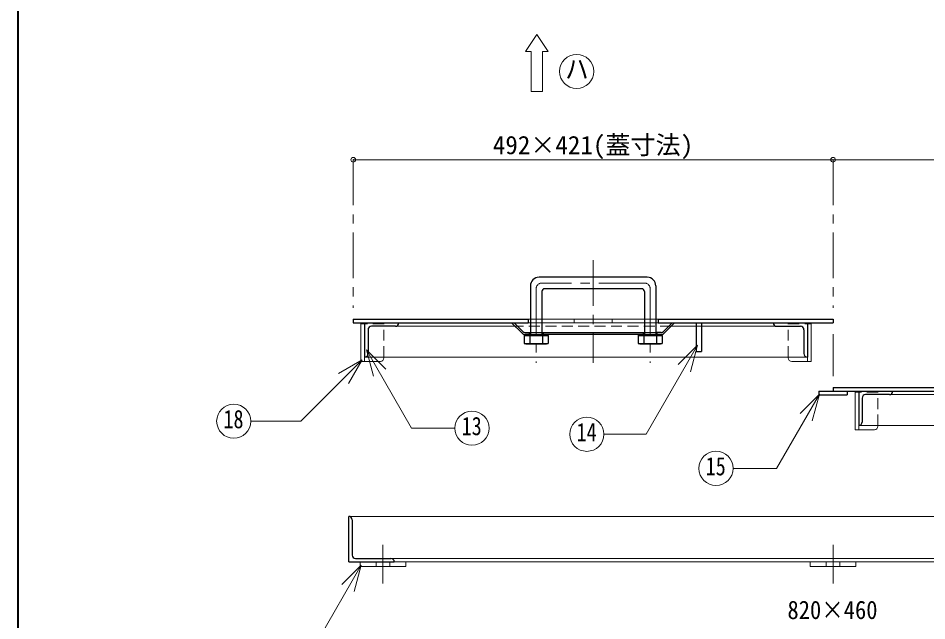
# Model space of a CAD drawing. Units: millimetres at full size, sheet at 1:8; details may follow other scales. Extents: x -1653 to 1587, y -1063 to 1185.
# Drawn here: x -1653 to -855, y 9 to 538 of the extents above; entities that cross this region are included whole.
import ezdxf
from ezdxf.enums import TextEntityAlignment as Align

# ---------------------------------------------------------------- set-up
doc = ezdxf.new("R2010")
doc.units = ezdxf.units.MM
doc.header["$LTSCALE"] = 8
doc.header["$PDMODE"] = 32
doc.header["$PDSIZE"] = 4
doc.linetypes.add('CHAIN1', pattern=[8, 5, -1, 1, -1])
doc.linetypes.add('DASHED1', pattern=[1.8, 1.2, -0.6])
doc.layers.add('0-0_ﾚｲﾔ1', color=4, linetype='Continuous', lineweight=9)
doc.styles.add('ＭＳ ゴシック', font='')
doc.styles.get('ＭＳ ゴシック').set_extended_font_data('MS Gothic')

msp = doc.modelspace()

# ---------------------------------------------------------------- linework, layer by layer
at = {"layer": '0-0_ﾚｲﾔ1', "color": 1, "lineweight": 40}
msp.add_line((-1652.576, -1062.982), (-1652.576, 1185.018), dxfattribs=at)
at = {"layer": '0-0_ﾚｲﾔ1', "color": 7, "lineweight": 18}
for p, q in [((-1197.576, 524.018), (-1207.576, 509.018)), ((-1187.576, 509.018), (-1197.576, 524.018)), ((-1202.576, 509.018), (-1207.576, 509.018)), ((-1187.576, 509.018), (-1192.576, 509.018)), ((-1192.576, 509.018), (-1192.576, 474.018)), ((-1203.076, 274.018), (-1205.076, 274.018)), ((-1164.659, 274.018), (-1193.076, 274.018)), ((-1164.659, 274.018), (-1164.659, 270.818)), ((-1131.493, 274.018), (-1131.493, 270.818)), ((-1103.076, 274.018), (-1131.493, 274.018)), ((-1091.076, 274.018), (-1093.076, 274.018)), ((-1351.776, 270.018), (-1348.576, 270.018)), ((-1351.776, 270.018), (-1351.776, 237.018)), ((-1205.076, 270.818), (-1203.076, 270.818)), ((-1193.076, 270.818), (-1164.659, 270.818)), ((-1131.493, 270.818), (-1103.076, 270.818)), ((-1093.076, 270.818), (-1091.076, 270.818)), ((-956.876, 270.018), (-960.076, 270.018)), ((-956.876, 270.018), (-956.876, 237.018)), ((-1204.076, 262.318), (-1203.076, 262.318)), ((-1204.076, 260.818), (-1203.076, 260.818)), ((-1193.076, 262.318), (-1192.076, 262.318)), ((-1193.076, 260.818), (-1192.076, 260.818)), ((-1104.076, 262.318), (-1103.076, 262.318)), ((-1104.076, 260.818), (-1103.076, 260.818)), ((-1093.076, 262.318), (-1092.076, 262.318)), ((-1093.076, 260.818), (-1092.076, 260.818)), ((-1056.397, 251.17), (-1101.493, 173.062)), ((-1056.397, 251.17), (-1073.367, 234.2)), ((-1056.397, 251.17), (-1062.609, 227.988)), ((-1348.576, 240.818), (-1348.576, 237.018)), ((-1347.007, 247.128), (-1340.795, 223.946)), ((-1347.007, 247.128), (-1330.037, 230.157)), ((-1347.007, 247.128), (-1307.327, 178.4)), ((-960.076, 240.818), (-960.076, 237.018)), ((-1350.713, 238.448), (-1404.661, 184.5)), ((-1350.713, 238.448), (-1371.497, 226.448)), ((-1350.713, 238.448), (-1362.713, 217.664)), ((-1351.776, 237.018), (-1348.576, 237.018)), ((-956.876, 237.018), (-960.076, 237.018)), ((-949.599, 208.133), (-987.126, 143.134)), ((-949.599, 208.133), (-966.57, 191.162)), ((-949.599, 208.133), (-955.811, 184.951)), ((-918.276, 210.018), (-915.076, 210.018)), ((-918.276, 210.018), (-918.276, 177.018)), ((-1448.415, 184.5), (-1404.661, 184.5)), ((-1269.404, 178.4), (-1307.327, 178.4)), ((-918.276, 177.018), (-915.076, 177.018)), ((-915.076, 180.818), (-915.076, 177.018)), ((-1138.619, 173.062), (-1101.493, 173.062)), ((-1025.29, 143.134), (-987.126, 143.134)), ((-512.576, 101.018), (-1362.576, 101.018)), ((-1325.576, 64.018), (-549.576, 64.018)), ((-1351.566, 58.187), (-1392.132, -12.077)), ((-1351.566, 58.187), (-1368.536, 41.216)), ((-1351.566, 58.187), (-1357.777, 35.005)), ((-1322.576, 61.018), (-552.576, 61.018))]:
    msp.add_line(p, q, dxfattribs=at)
at = {"layer": '0-0_ﾚｲﾔ1'}
for p, q in [((-1358.576, 414.018), (-937.576, 414.018)), ((-516.576, 414.018), (-937.576, 414.018)), ((-1164.659, 274.018), (-1131.493, 274.018)), ((-1216.576, 267.818), (-1321.576, 267.818)), ((-1164.659, 270.818), (-1131.493, 270.818)), ((-1057.576, 267.818), (-1079.576, 267.818)), ((-987.076, 267.818), (-1053.076, 267.818)), ((-1348.576, 240.818), (-960.076, 240.818)), ((-1331.776, 240.018), (-1331.776, 240.818)), ((-976.876, 240.018), (-976.876, 240.818)), ((-1334.776, 237.018), (-1348.576, 237.018)), ((-973.876, 237.018), (-960.076, 237.018)), ((-888.076, 207.818), (-822.076, 207.818)), ((-915.076, 180.818), (-526.576, 180.818)), ((-901.276, 177.018), (-915.076, 177.018)), ((-898.276, 180.018), (-898.276, 180.818)), ((-1352.576, 57.018), (-1352.576, 61.018)), ((-1352.576, 57.018), (-1312.576, 57.018)), ((-1312.576, 57.018), (-1312.576, 61.018)), ((-957.576, 57.018), (-957.576, 61.018)), ((-957.576, 57.018), (-917.576, 57.018)), ((-917.576, 57.018), (-917.576, 61.018))]:
    msp.add_line(p, q, dxfattribs=at)
at = {"layer": '0-0_ﾚｲﾔ1', "linetype": 'CHAIN1'}
for p, q in [((-1358.576, 414.018), (-1358.576, 284.018)), ((-937.576, 414.018), (-937.576, 284.018)), ((-1148.076, 325.818), (-1148.076, 235.818)), ((-1103.076, 305.818), (-1193.076, 305.818)), ((-1198.076, 300.818), (-1198.076, 235.818)), ((-1098.076, 300.818), (-1098.076, 235.818)), ((-937.576, 260.818), (-937.576, 224.018)), ((-1332.576, 42.018), (-1332.576, 76.018)), ((-937.576, 42.018), (-937.576, 76.018))]:
    msp.add_line(p, q, dxfattribs=at)
at = {"layer": '0-0_ﾚｲﾔ1', "color": 5, "lineweight": 25}
for p, q in [((-1203.076, 303.318), (-1203.076, 260.318)), ((-1100.576, 310.818), (-1195.576, 310.818)), ((-1093.076, 303.318), (-1093.076, 260.318)), ((-1193.076, 298.318), (-1193.076, 260.318)), ((-1105.576, 300.818), (-1190.576, 300.818)), ((-1103.076, 298.318), (-1103.076, 260.318)), ((-1358.576, 274.018), (-1358.576, 270.818)), ((-1091.076, 274.018), (-937.576, 274.018)), ((-937.576, 274.018), (-937.576, 270.818)), ((-1358.576, 270.818), (-1205.076, 270.818)), ((-1348.576, 270.818), (-1348.576, 240.818)), ((-1345.576, 264.818), (-1345.576, 243.818)), ((-1321.576, 267.818), (-1342.576, 267.818)), ((-1210.455, 261.697), (-1219.576, 270.818)), ((-1209.834, 263.197), (-1217.455, 270.818)), ((-1086.319, 263.197), (-1078.698, 270.818)), ((-1085.698, 261.697), (-1076.576, 270.818)), ((-1057.576, 270.818), (-1057.576, 245.818)), ((-1053.076, 270.818), (-1053.076, 245.818)), ((-987.076, 267.818), (-966.076, 267.818)), ((-963.076, 264.818), (-963.076, 243.818)), ((-960.076, 270.818), (-960.076, 240.818)), ((-1208.576, 259.818), (-1207.076, 260.318)), ((-1208.576, 259.818), (-1187.576, 259.818)), ((-1208.576, 259.818), (-1208.576, 252.818)), ((-1208.334, 260.818), (-1204.076, 260.818)), ((-1207.076, 260.318), (-1189.076, 260.318)), ((-1203.576, 259.818), (-1203.576, 252.818)), ((-1192.576, 259.818), (-1192.576, 252.818)), ((-1192.076, 262.318), (-1104.076, 262.318)), ((-1108.576, 259.818), (-1107.076, 260.318)), ((-1108.576, 259.818), (-1087.576, 259.818)), ((-1107.076, 260.318), (-1089.076, 260.318)), ((-1104.076, 262.318), (-1104.076, 260.818)), ((-1103.576, 259.818), (-1103.576, 252.818)), ((-1098.076, 260.318), (-1092.576, 259.818)), ((-1092.576, 259.818), (-1089.076, 260.318)), ((-1208.576, 252.818), (-1187.576, 252.818)), ((-1208.576, 252.818), (-1207.076, 252.318)), ((-1207.076, 252.318), (-1203.576, 252.818)), ((-1207.076, 252.318), (-1189.076, 252.318)), ((-1203.576, 252.818), (-1198.076, 252.318)), ((-1198.076, 252.318), (-1192.576, 252.818)), ((-1192.576, 252.818), (-1189.076, 252.318)), ((-1108.576, 252.818), (-1087.576, 252.818)), ((-1107.076, 252.318), (-1089.076, 252.318)), ((-1087.576, 252.818), (-1089.076, 252.318)), ((-1057.576, 245.818), (-1053.076, 245.818)), ((-950.076, 210.818), (-950.076, 207.618)), ((-950.076, 210.818), (-784.076, 210.818)), ((-950.076, 207.618), (-925.076, 207.618)), ((-937.576, 214.018), (-937.576, 210.818)), ((-937.576, 214.018), (-784.076, 214.018)), ((-925.076, 210.818), (-925.076, 207.618)), ((-915.076, 210.818), (-915.076, 180.818)), ((-888.076, 207.818), (-909.076, 207.818)), ((-912.076, 204.818), (-912.076, 183.818)), ((-1362.576, 61.018), (-1362.576, 101.018)), ((-1359.576, 98.018), (-1359.576, 67.018)), ((-1356.576, 64.018), (-1325.576, 64.018)), ((-1362.576, 61.018), (-1322.576, 61.018))]:
    msp.add_line(p, q, dxfattribs=at)
at = {"layer": '0-0_ﾚｲﾔ1', "linetype": 'DASHED1'}
for p, q in [((-1203.076, 274.018), (-1193.076, 274.018)), ((-1103.076, 274.018), (-1093.076, 274.018)), ((-1331.776, 270.018), (-1348.576, 270.018)), ((-1331.776, 240.818), (-1331.776, 270.018)), ((-1079.576, 267.818), (-1216.576, 267.818)), ((-1203.076, 270.818), (-1193.076, 270.818)), ((-1103.076, 270.818), (-1093.076, 270.818)), ((-1057.576, 267.818), (-1053.076, 267.818)), ((-976.876, 270.018), (-960.076, 270.018)), ((-976.876, 240.818), (-976.876, 270.018)), ((-1203.076, 262.318), (-1193.076, 262.318)), ((-1203.076, 260.818), (-1193.076, 260.818)), ((-1103.076, 262.318), (-1093.076, 262.318)), ((-1103.076, 260.818), (-1093.076, 260.818)), ((-898.276, 210.018), (-915.076, 210.018)), ((-898.276, 180.818), (-898.276, 210.018)), ((-1338.576, 57.018), (-1338.576, 61.018)), ((-1326.576, 57.018), (-1326.576, 61.018)), ((-943.576, 57.018), (-943.576, 61.018)), ((-931.576, 57.018), (-931.576, 61.018))]:
    msp.add_line(p, q, dxfattribs=at)
at = {"layer": '0-0_ﾚｲﾔ1', "color": 7, "lineweight": 18}
msp.add_lwpolyline([(-1202.576, 509.018), (-1202.576, 474.018), (-1192.576, 474.018)], dxfattribs=at)
at = {"layer": '0-0_ﾚｲﾔ1', "color": 5, "lineweight": 25}
for points in [[(-1358.576, 274.018), (-1205.076, 274.018), (-1205.076, 270.818)], [(-1091.076, 274.018), (-1091.076, 270.818), (-937.576, 270.818)], [(-1207.712, 262.318), (-1204.076, 262.318), (-1204.076, 260.818)], [(-1207.076, 260.318), (-1203.576, 259.818), (-1198.076, 260.318)], [(-1198.076, 260.318), (-1192.576, 259.818), (-1189.076, 260.318)], [(-1192.076, 262.318), (-1192.076, 260.818), (-1104.076, 260.818)], [(-1189.076, 260.318), (-1187.576, 259.818), (-1187.576, 252.818), (-1189.076, 252.318)], [(-1108.576, 259.818), (-1108.576, 252.818), (-1107.076, 252.318), (-1103.576, 252.818)], [(-1107.076, 260.318), (-1103.576, 259.818), (-1098.076, 260.318)], [(-1092.576, 259.818), (-1092.576, 252.818), (-1089.076, 252.318)], [(-1088.44, 262.318), (-1092.076, 262.318), (-1092.076, 260.818), (-1087.819, 260.818)], [(-1089.076, 260.318), (-1087.576, 259.818), (-1087.576, 252.818)], [(-1103.576, 252.818), (-1098.076, 252.318), (-1092.576, 252.818)]]:
    msp.add_lwpolyline(points, dxfattribs=at)
at = {"layer": '0-0_ﾚｲﾔ1', "color": 7, "lineweight": 18}
for centre in [(-1162.576, 491.518), (-1463.415, 184.5), (-1254.404, 178.4), (-1153.619, 173.062), (-1040.29, 143.134)]:
    msp.add_circle(centre, 15, dxfattribs=at)
at = {"layer": '0-0_ﾚｲﾔ1', "color": 5, "lineweight": 25}
for centre, radius, start, end in [((-1195.576, 303.318), 7.5, 90, 180), ((-1100.576, 303.318), 7.5, 0, 90), ((-1190.576, 298.318), 2.5, 90, 180), ((-1105.576, 298.318), 2.5, 0, 90), ((-1342.576, 264.818), 3, 90, 180), ((-1321.576, 270.818), 3, 270, 0), ((-1207.712, 265.318), 3, 225, 270), ((-1088.44, 265.318), 3, 270, 315), ((-987.076, 270.818), 3, 180, 270), ((-966.076, 264.818), 3, 0, 90), ((-1208.334, 263.818), 3, 225, 270), ((-1087.819, 263.818), 3, 270, 315), ((-1348.576, 243.818), 3, 270, 0), ((-960.076, 243.818), 3, 180, 270), ((-909.076, 204.818), 3, 90, 180), ((-888.076, 210.818), 3, 270, 0), ((-915.076, 183.818), 3, 270, 0), ((-1362.576, 98.018), 3, 0, 90), ((-1356.576, 67.018), 3, 180, 270), ((-1325.576, 61.018), 3, 0, 90)]:
    msp.add_arc(centre, radius, start, end, dxfattribs=at)
at = {"layer": '0-0_ﾚｲﾔ1', "linetype": 'CHAIN1'}
for centre, start, end in [((-1193.076, 300.818), 90, 180), ((-1103.076, 300.818), 0, 90)]:
    msp.add_arc(centre, 5, start, end, dxfattribs=at)
at = {"layer": '0-0_ﾚｲﾔ1'}
for centre, start, end in [((-1334.776, 240.018), 270, 0), ((-973.876, 240.018), 180, 270), ((-901.276, 180.018), 270, 0)]:
    msp.add_arc(centre, 3, start, end, dxfattribs=at)
at = {"layer": '0-0_ﾚｲﾔ1', "color": 1}
for p in [(-1358.576, 414.018), (-937.576, 414.018)]:
    msp.add_point(p, dxfattribs=at)

# ---------------------------------------------------------------- texts
at = {"layer": '0-0_ﾚｲﾔ1', "color": 7, "style": 'ＭＳ ゴシック'}
for s, height, width, p in [('ハ', 17.6, 0.85, (-1172.576, 479.518)), ('18', 16.13, 0.8, (-1472.415, 173.5)), ('13', 16.13, 0.8, (-1263.404, 167.4)), ('14', 16.13, 0.8, (-1162.619, 162.062)), ('15', 16.13, 0.8, (-1049.29, 132.134)), ('820×460', 16.13, 0.9, (-977.576, 6.018))]:
    msp.add_text(s, height=height, dxfattribs=dict(at, width=width)).set_placement(p, align=Align.BOTTOM_LEFT)
msp.add_text('492×421(蓋寸法)', height=16.13, dxfattribs=at).set_placement((-1236.076, 414.018), align=Align.BOTTOM_LEFT)

doc.saveas('drawing.dxf')
